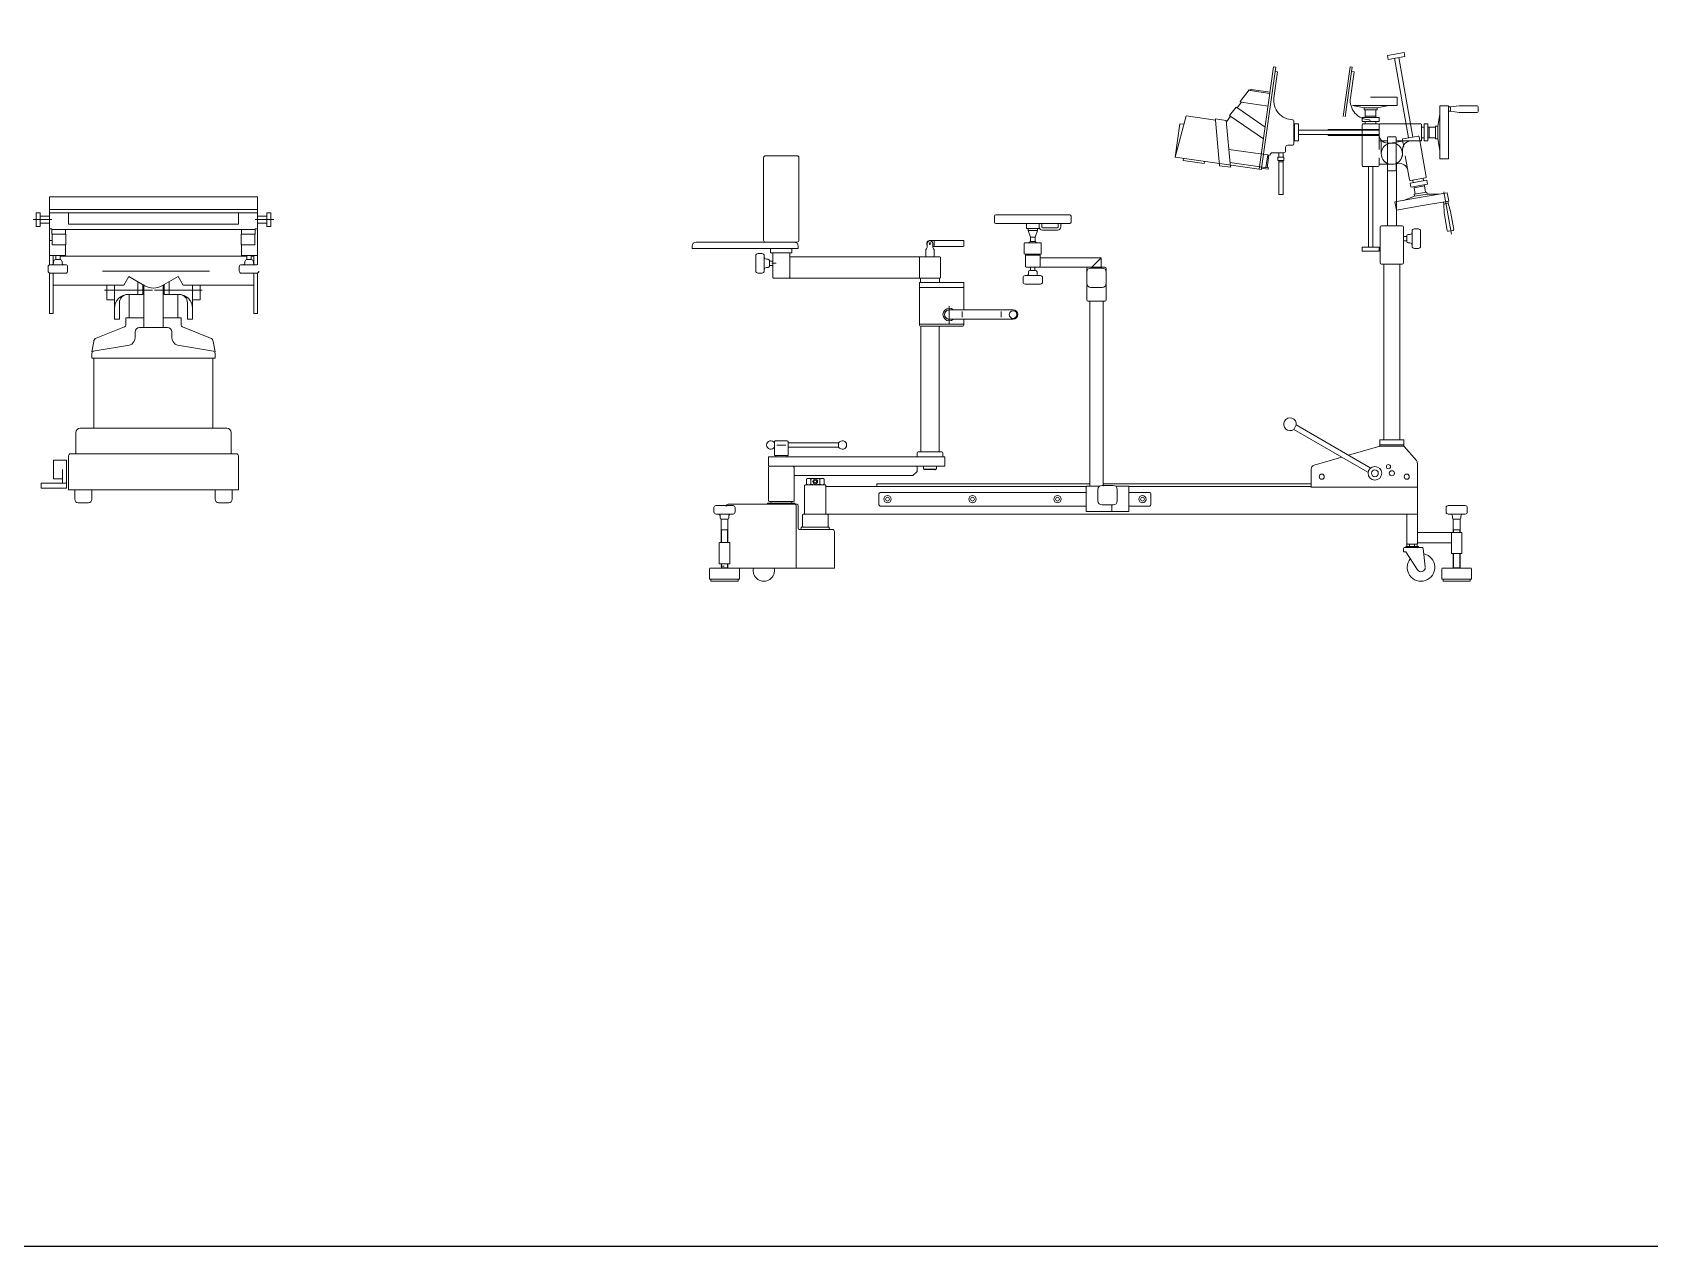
# Model space of a CAD drawing. Header units: metres. Extents: x 249 to 294.6, y -135.5 to -107.4.
# Drawn here: x 279.019 to 282.825, y -135.504 to -132.647 of the extents above; entities that cross this region are included whole.
import ezdxf

# ---------------------------------------------------------------- set-up
doc = ezdxf.new("R2010")
doc.units = ezdxf.units.M
doc.header["$MEASUREMENT"] = 0
doc.layers.add('A. muebles', color=152, linetype='Continuous', lineweight=15)

msp = doc.modelspace()

# ---------------------------------------------------------------- linework, layer by layer
msp.add_lwpolyline([(248.9585, -107.3704), (294.5729, -107.3704), (294.5729, -135.5039), (248.9585, -135.5039)], close=True)
at = {"layer": 'A. muebles'}
for p, q in [((282.248, -132.6945), (282.2086, -132.7015)), ((282.2086, -132.7015), (282.2102, -132.7104)), ((282.2102, -132.7104), (282.2496, -132.7034)), ((282.2249, -132.7078), (282.2579, -132.8949)), ((282.2678, -132.8931), (282.2348, -132.706)), ((282.2496, -132.7034), (282.248, -132.6945)), ((281.9404, -132.728), (281.9066, -132.9687)), ((281.912, -132.9664), (281.944, -132.7386)), ((281.9454, -132.7287), (281.9404, -132.728)), ((281.9413, -132.801), (281.9499, -132.7395)), ((281.944, -132.7386), (281.9454, -132.7287)), ((281.944, -132.7386), (281.9499, -132.7395)), ((282.1204, -132.728), (282.104, -132.8451)), ((282.1089, -132.8458), (282.124, -132.7386)), ((282.1254, -132.7287), (282.1204, -132.728)), ((282.1213, -132.801), (282.1299, -132.7395)), ((282.124, -132.7386), (282.1254, -132.7287)), ((282.124, -132.7386), (282.1299, -132.7395)), ((281.883, -132.7821), (281.8621, -132.8095)), ((281.8854, -132.7839), (281.883, -132.7821)), ((281.8854, -132.7839), (281.8875, -132.7812)), ((281.9317, -132.7904), (281.8854, -132.7839)), ((281.8875, -132.7812), (281.9321, -132.7875)), ((281.8521, -132.8225), (281.8369, -132.8424)), ((281.8546, -132.8242), (281.8521, -132.8225)), ((281.8536, -132.8235), (281.8561, -132.8252)), ((281.8546, -132.8242), (281.8643, -132.8115)), ((281.9205, -132.8696), (281.8561, -132.8252)), ((281.8621, -132.8095), (281.8645, -132.8113)), ((281.864, -132.8112), (281.9275, -132.8201)), ((282.1263, -132.8192), (282.1538, -132.8242)), ((282.1263, -132.8192), (282.1688, -132.8192)), ((282.1538, -132.8242), (282.1688, -132.8242)), ((282.1538, -132.8242), (282.1538, -132.8292)), ((282.1538, -132.8292), (282.1688, -132.8292)), ((282.1563, -132.8292), (282.1563, -132.8442)), ((282.1688, -132.7992), (282.2313, -132.7992)), ((282.2313, -132.8192), (282.1688, -132.8192)), ((282.1838, -132.8242), (282.1688, -132.8242)), ((282.1838, -132.8292), (282.1688, -132.8292)), ((282.1813, -132.8292), (282.1813, -132.8442)), ((282.2113, -132.8192), (282.1838, -132.8242)), ((282.1838, -132.8242), (282.1838, -132.8292)), ((282.2313, -132.7992), (282.2313, -132.8192)), ((282.3518, -132.8197), (282.3318, -132.8197)), ((282.3318, -132.8197), (282.3318, -132.8822)), ((282.3518, -132.8822), (282.3518, -132.8197)), ((282.3518, -132.8222), (282.3568, -132.8222)), ((282.3568, -132.8322), (282.3518, -132.8322)), ((282.3568, -132.8222), (282.3768, -132.8197)), ((282.3568, -132.8222), (282.3568, -132.8322)), ((282.3768, -132.8352), (282.3568, -132.8322)), ((282.4198, -132.8197), (282.3768, -132.8197)), ((282.4218, -132.8332), (282.4218, -132.8217)), ((281.7086, -132.9408), (281.7346, -132.8435)), ((281.7086, -132.9408), (281.7197, -132.8616)), ((281.7197, -132.8616), (281.7294, -132.863)), ((281.7346, -132.8435), (281.8039, -132.8532)), ((281.8036, -132.8502), (281.8039, -132.8532)), ((281.829, -132.8538), (281.8036, -132.8502)), ((281.8039, -132.8532), (281.8132, -132.9606)), ((281.8387, -132.9642), (281.829, -132.8538)), ((281.8293, -132.8568), (281.8296, -132.8569)), ((281.8296, -132.8569), (281.8393, -132.8442)), ((281.8369, -132.8424), (281.8375, -132.8428)), ((281.9166, -132.8973), (281.8375, -132.8428)), ((281.9878, -132.8552), (281.9878, -132.9092)), ((281.9898, -132.8622), (281.9898, -132.9022)), ((281.9988, -132.8622), (281.9898, -132.8622)), ((281.9988, -132.9022), (281.9988, -132.8622)), ((282.1888, -132.8472), (282.1488, -132.8472)), ((282.1488, -132.8472), (282.1488, -132.8562)), ((282.1488, -132.8562), (282.1888, -132.8562)), ((282.1488, -132.9602), (282.1488, -132.8642)), ((282.1868, -132.8622), (282.1508, -132.8622)), ((282.1563, -132.8442), (282.1688, -132.8442)), ((282.1563, -132.8442), (282.1563, -132.8472)), ((282.1563, -132.8562), (282.1563, -132.8622)), ((282.1813, -132.8442), (282.1688, -132.8442)), ((282.1813, -132.8442), (282.1813, -132.8472)), ((282.1813, -132.8562), (282.1813, -132.8622)), ((282.1888, -132.8562), (282.1888, -132.8472)), ((282.1888, -132.8642), (282.1888, -132.9002)), ((282.1888, -132.8642), (282.1888, -132.9222)), ((282.1908, -132.8622), (282.2868, -132.8622)), ((282.2888, -132.9002), (282.2888, -132.8642)), ((282.2948, -132.8697), (282.2888, -132.8697)), ((282.2948, -132.8622), (282.2948, -132.9022)), ((282.3038, -132.8622), (282.2948, -132.8622)), ((282.3038, -132.9022), (282.3038, -132.8622)), ((282.3068, -132.8697), (282.3038, -132.8697)), ((282.3218, -132.8697), (282.3068, -132.8697)), ((282.3068, -132.8697), (282.3068, -132.8822)), ((282.3268, -132.8672), (282.3218, -132.8672)), ((282.3218, -132.8672), (282.3218, -132.8822)), ((282.3318, -132.8397), (282.3268, -132.8672)), ((282.3268, -132.8672), (282.3268, -132.8822)), ((282.4198, -132.8352), (282.3768, -132.8352)), ((281.9898, -132.9022), (281.9988, -132.9022)), ((282.1888, -132.8772), (281.9988, -132.8772)), ((281.9988, -132.8872), (282.1888, -132.8872)), ((282.1888, -132.8752), (282.0688, -132.8752)), ((282.0688, -132.8752), (282.0688, -132.8772)), ((282.0688, -132.8872), (282.0688, -132.8892)), ((282.0688, -132.8892), (282.1888, -132.8892)), ((282.1908, -132.9022), (282.2088, -132.9022)), ((282.1938, -132.9022), (282.1938, -132.9322)), ((282.2088, -132.9702), (282.2088, -132.8942)), ((282.2088, -132.9072), (282.2188, -132.9072)), ((282.2108, -132.8922), (282.2268, -132.8922)), ((282.244, -132.9024), (282.2145, -132.9076)), ((282.2288, -132.9702), (282.2288, -132.8942)), ((282.2868, -132.9022), (282.2288, -132.9022)), ((282.2435, -132.8994), (282.2466, -132.9172)), ((282.2806, -132.8909), (282.2451, -132.8971)), ((282.2829, -132.8925), (282.2996, -132.987)), ((282.2948, -132.8947), (282.2888, -132.8947)), ((282.2948, -132.9022), (282.3038, -132.9022)), ((282.3068, -132.8947), (282.3038, -132.8947)), ((282.3068, -132.8947), (282.3068, -132.8822)), ((282.3218, -132.8947), (282.3068, -132.8947)), ((282.3218, -132.8972), (282.3218, -132.8822)), ((282.3268, -132.8972), (282.3218, -132.8972)), ((282.3268, -132.8972), (282.3268, -132.8822)), ((282.3318, -132.9247), (282.3268, -132.8972)), ((282.3318, -132.9447), (282.3318, -132.8822)), ((282.3518, -132.8822), (282.3518, -132.9447)), ((280.7403, -133.1357), (280.7403, -132.9417)), ((280.7448, -132.9372), (280.8188, -132.9372)), ((280.8233, -132.9417), (280.8233, -133.1357)), ((281.9066, -132.9687), (281.7086, -132.9408)), ((281.7277, -132.9486), (281.7284, -132.9436)), ((281.835, -132.9223), (281.9265, -132.9351)), ((281.9223, -132.9648), (281.9265, -132.9351)), ((281.9295, -132.9355), (281.9253, -132.9652)), ((281.9265, -132.9351), (281.9324, -132.9359)), ((281.9326, -132.9345), (281.9324, -132.9359)), ((281.9638, -132.9302), (281.9376, -132.9302)), ((281.9648, -132.9402), (281.9508, -132.9402)), ((281.9508, -132.9472), (281.9508, -132.9402)), ((281.9518, -132.9482), (281.9638, -132.9482)), ((281.9528, -132.9402), (281.9528, -132.9302)), ((281.9528, -133.0272), (281.9528, -132.9482)), ((281.9628, -132.9302), (281.9628, -132.9402)), ((281.9628, -133.0272), (281.9628, -132.9482)), ((281.9648, -132.9472), (281.9648, -132.9402)), ((281.9688, -132.9172), (281.9688, -132.9252)), ((281.9848, -132.9122), (281.9738, -132.9122)), ((282.1888, -132.9602), (282.1888, -132.9422)), ((282.2438, -132.9222), (282.2438, -132.9322)), ((282.2602, -132.994), (282.2501, -132.9369)), ((282.3518, -132.9447), (282.3318, -132.9447)), ((281.7772, -132.9555), (281.7277, -132.9486)), ((281.7779, -132.9506), (281.7772, -132.9555)), ((281.8132, -132.9606), (281.8387, -132.9642)), ((281.9253, -132.9652), (281.8377, -132.9529)), ((281.9066, -132.9687), (281.9116, -132.9694)), ((281.9116, -132.9694), (281.912, -132.9664)), ((281.912, -132.9664), (281.9278, -132.9686)), ((281.9282, -132.9657), (281.9223, -132.9648)), ((281.9278, -132.9686), (281.9282, -132.9657)), ((281.9628, -132.9512), (281.9528, -132.9512)), ((282.1508, -132.9622), (282.1868, -132.9622)), ((282.1638, -132.9622), (282.1638, -133.1522)), ((282.1738, -133.1522), (282.1738, -132.9622)), ((282.1888, -132.9572), (282.2188, -132.9572)), ((282.2083, -132.9549), (282.2083, -133.1022)), ((282.2268, -132.9722), (282.2108, -132.9722)), ((282.233, -132.9551), (282.2232, -132.9568)), ((282.2293, -133.1022), (282.2293, -132.9549)), ((282.301, -132.9949), (282.2616, -133.0019)), ((282.2616, -133.0019), (282.2631, -133.0107)), ((282.2625, -132.9956), (282.2979, -132.9894)), ((282.2631, -133.0107), (282.3025, -133.0038)), ((282.2689, -133.0006), (282.2679, -132.9946)), ((282.271, -133.0124), (282.2705, -133.0094)), ((282.271, -133.0124), (282.2833, -133.0102)), ((282.2736, -133.0271), (282.271, -133.0124)), ((282.2956, -133.008), (282.2833, -133.0102)), ((282.3007, -133.0224), (282.2859, -133.025)), ((282.3492, -133.024), (282.2877, -133.0348)), ((282.2936, -132.9962), (282.2925, -132.9903)), ((282.2956, -133.008), (282.2951, -133.0051)), ((282.2983, -133.0228), (282.2956, -133.008)), ((282.3016, -133.0273), (282.3007, -133.0224)), ((282.3025, -133.0038), (282.301, -132.9949)), ((282.3588, -133.1214), (282.3413, -133.0223)), ((282.3527, -133.0437), (282.3492, -133.024)), ((279.0594, -133.1094), (279.0594, -133.0334)), ((279.0594, -133.0334), (279.5494, -133.0334)), ((279.5494, -133.0334), (279.5494, -133.1094)), ((281.9618, -133.0282), (281.9538, -133.0282)), ((282.2261, -133.0457), (282.2877, -133.0348)), ((282.2296, -133.0654), (282.2261, -133.0457)), ((282.2912, -133.0545), (282.2296, -133.0654)), ((282.2458, -133.0422), (282.272, -133.0325)), ((282.2712, -133.0276), (282.2859, -133.025)), ((282.272, -133.0325), (282.2712, -133.0276)), ((282.272, -133.0325), (282.2868, -133.0299)), ((282.3016, -133.0273), (282.2868, -133.0299)), ((282.2912, -133.0545), (282.3527, -133.0437)), ((282.3295, -133.0274), (282.3016, -133.0273)), ((282.3413, -133.0508), (282.3404, -133.0458)), ((282.3511, -133.049), (282.3413, -133.0508)), ((282.3418, -133.071), (282.3413, -133.0508)), ((282.3502, -133.0441), (282.3511, -133.049)), ((282.3511, -133.049), (282.357, -133.0683)), ((279.021, -133.0874), (279.065, -133.0874)), ((279.0284, -133.0714), (279.0284, -133.1034)), ((279.0374, -133.0714), (279.0284, -133.0714)), ((279.0374, -133.1034), (279.0374, -133.0714)), ((279.0374, -133.0794), (279.0594, -133.0794)), ((279.0374, -133.0954), (279.0594, -133.0954)), ((279.5494, -133.0634), (279.0594, -133.0634)), ((279.0594, -133.0653), (279.0594, -133.1938)), ((279.0594, -133.0714), (279.5494, -133.0714)), ((279.1044, -133.0984), (279.1044, -133.0714)), ((279.1044, -133.0984), (279.3044, -133.0984)), ((279.5044, -133.0984), (279.3044, -133.0984)), ((279.5044, -133.0984), (279.5044, -133.0714)), ((279.5877, -133.0874), (279.5437, -133.0874)), ((279.5494, -133.0653), (279.5494, -133.188)), ((279.5714, -133.0794), (279.5494, -133.0794)), ((279.5714, -133.0954), (279.5494, -133.0954)), ((279.5714, -133.1034), (279.5714, -133.0714)), ((279.5714, -133.0714), (279.5804, -133.0714)), ((279.5804, -133.0714), (279.5804, -133.1034)), ((281.2837, -133.0933), (281.2837, -133.0793)), ((281.2867, -133.0763), (281.4607, -133.0763)), ((281.4417, -133.0963), (281.2867, -133.0963)), ((281.3587, -133.1083), (281.3587, -133.0963)), ((281.3887, -133.0963), (281.3887, -133.1083)), ((281.3947, -133.0983), (281.3947, -133.1043)), ((281.4337, -133.1043), (281.4337, -133.0983)), ((281.4397, -133.0983), (281.4397, -133.1043)), ((281.4607, -133.0963), (281.4417, -133.0963)), ((281.4637, -133.0793), (281.4637, -133.0933)), ((282.3492, -133.1133), (282.3418, -133.071)), ((282.3645, -133.1106), (282.357, -133.0683)), ((279.0284, -133.1034), (279.0374, -133.1034)), ((279.0654, -133.1094), (279.0594, -133.1094)), ((279.0594, -133.1364), (279.0659, -133.1364)), ((279.0654, -133.1104), (279.0654, -133.1094)), ((279.0654, -133.1104), (279.3044, -133.1104)), ((279.0654, -133.1214), (279.0654, -133.1104)), ((279.0974, -133.1214), (279.0654, -133.1214)), ((279.0659, -133.1464), (279.0659, -133.1214)), ((279.0974, -133.1104), (279.0974, -133.1214)), ((279.0974, -133.1214), (279.0979, -133.1214)), ((279.0979, -133.1214), (279.0979, -133.1464)), ((279.5434, -133.1104), (279.3044, -133.1104)), ((279.5114, -133.1214), (279.5109, -133.1214)), ((279.5109, -133.1214), (279.5109, -133.1464)), ((279.5114, -133.1104), (279.5114, -133.1214)), ((279.5114, -133.1214), (279.5434, -133.1214)), ((279.5429, -133.1464), (279.5429, -133.1214)), ((279.5434, -133.1104), (279.5434, -133.1094)), ((279.5494, -133.1094), (279.5434, -133.1094)), ((279.5434, -133.1214), (279.5434, -133.1104)), ((279.5804, -133.1034), (279.5714, -133.1034)), ((281.2098, -133.1362), (281.1318, -133.1362)), ((281.1418, -133.1362), (281.1418, -133.1507)), ((281.2118, -133.1487), (281.2118, -133.1382)), ((281.3887, -133.1083), (281.3587, -133.1083)), ((281.3627, -133.1088), (281.3627, -133.1133)), ((281.3627, -133.1133), (281.3682, -133.1283)), ((281.3847, -133.1133), (281.3627, -133.1133)), ((281.3682, -133.1283), (281.3792, -133.1283)), ((281.3682, -133.1283), (281.3682, -133.1388)), ((281.3792, -133.1283), (281.3847, -133.1133)), ((281.3792, -133.1388), (281.3792, -133.1283)), ((281.3847, -133.1133), (281.3847, -133.1088)), ((281.3967, -133.1063), (281.4317, -133.1063)), ((281.4317, -133.1123), (281.3967, -133.1123)), ((282.1913, -133.1892), (282.1913, -133.1052)), ((282.1943, -133.1022), (282.2433, -133.1022)), ((282.2463, -133.1052), (282.2463, -133.1892)), ((282.2473, -133.1272), (282.2543, -133.1272)), ((282.2543, -133.1372), (282.2473, -133.1372)), ((282.2543, -133.1392), (282.2543, -133.1252)), ((282.2543, -133.1253), (282.2543, -133.1392)), ((282.2573, -133.1222), (282.2613, -133.1222)), ((282.2663, -133.1502), (282.2663, -133.1142)), ((282.2713, -133.1092), (282.2813, -133.1092)), ((282.2863, -133.1142), (282.2863, -133.1502)), ((282.3516, -133.1149), (282.3629, -133.113)), ((279.0594, -133.1714), (279.0974, -133.1714)), ((279.0979, -133.1464), (279.0659, -133.1464)), ((279.0684, -133.1926), (279.0684, -133.1714)), ((279.0744, -133.1764), (279.0744, -133.1714)), ((279.0744, -133.1814), (279.0744, -133.1764)), ((279.0844, -133.1714), (279.0844, -133.1764)), ((279.5244, -133.1734), (279.0844, -133.1734)), ((279.0844, -133.1814), (279.0844, -133.1764)), ((279.0974, -133.1714), (279.0974, -133.1464)), ((279.5109, -133.1464), (279.5429, -133.1464)), ((279.5114, -133.1464), (279.5114, -133.1714)), ((279.5114, -133.1714), (279.5494, -133.1714)), ((279.5244, -133.1764), (279.5244, -133.1714)), ((279.5244, -133.1814), (279.5244, -133.1764)), ((279.5344, -133.1714), (279.5344, -133.1764)), ((279.5404, -133.1734), (279.5344, -133.1734)), ((279.5344, -133.1814), (279.5344, -133.1764)), ((279.5404, -133.1714), (279.5404, -133.1926)), ((280.5718, -133.1552), (280.5718, -133.1502)), ((280.8218, -133.1552), (280.5718, -133.1552)), ((280.5818, -133.1402), (280.8118, -133.1402)), ((280.7218, -133.2082), (280.7218, -133.1722)), ((280.7268, -133.1672), (280.7368, -133.1672)), ((280.7418, -133.1722), (280.7418, -133.2082)), ((280.8188, -133.1402), (280.7448, -133.1402)), ((280.8068, -133.1552), (280.7568, -133.1552)), ((280.7568, -133.1552), (280.7568, -133.1652)), ((280.7568, -133.1652), (280.7678, -133.1652)), ((280.7618, -133.2232), (280.7618, -133.1672)), ((280.7638, -133.1652), (280.7998, -133.1652)), ((280.7958, -133.1652), (280.8068, -133.1652)), ((280.8018, -133.1672), (280.8018, -133.2232)), ((280.9088, -133.1752), (280.8018, -133.1752)), ((280.8068, -133.1652), (280.8068, -133.1552)), ((280.8218, -133.1502), (280.8218, -133.1552)), ((281.1088, -133.1752), (280.9088, -133.1752)), ((281.1088, -133.1752), (281.1548, -133.1752)), ((281.1218, -133.1573), (281.1218, -133.1752)), ((281.1253, -133.1437), (281.1253, -133.1507)), ((281.1383, -133.1507), (281.1383, -133.1437)), ((281.2098, -133.1507), (281.1383, -133.1507)), ((281.1418, -133.1752), (281.1418, -133.1573)), ((281.3537, -133.1676), (281.3537, -133.1436)), ((281.3537, -133.1676), (281.3547, -133.1686)), ((281.3737, -133.1686), (281.3547, -133.1686)), ((281.3557, -133.1416), (281.3737, -133.1416)), ((281.3562, -133.1712), (281.3562, -133.1972)), ((281.3867, -133.1712), (281.3562, -133.1712)), ((281.3607, -133.1682), (281.3607, -133.1712)), ((281.3682, -133.1388), (281.3792, -133.1388)), ((281.3917, -133.1416), (281.3737, -133.1416)), ((281.3737, -133.1686), (281.3927, -133.1686)), ((281.3867, -133.1712), (281.3867, -133.1682)), ((281.3912, -133.1712), (281.3867, -133.1712)), ((281.3912, -133.1972), (281.3912, -133.1712)), ((281.3937, -133.1676), (281.3927, -133.1686)), ((281.3937, -133.1676), (281.3937, -133.1436)), ((282.1888, -133.1522), (282.1488, -133.1522)), ((282.1488, -133.1522), (282.1488, -133.1612)), ((282.1488, -133.1612), (282.1888, -133.1612)), ((282.1888, -133.1612), (282.1888, -133.1522)), ((282.2613, -133.1422), (282.2573, -133.1422)), ((282.2813, -133.1552), (282.2713, -133.1552)), ((279.0564, -133.1984), (279.0564, -133.2084)), ((279.0594, -133.1884), (279.0594, -133.1938)), ((279.0594, -133.213), (279.0594, -133.3084)), ((279.0974, -133.1934), (279.0614, -133.1934)), ((279.0614, -133.2134), (279.0974, -133.2134)), ((279.0684, -133.3084), (279.0684, -133.2134)), ((279.0694, -133.1904), (279.0694, -133.1864)), ((279.0744, -133.1814), (279.0844, -133.1814)), ((279.0894, -133.1864), (279.0894, -133.1904)), ((279.1024, -133.2084), (279.1024, -133.1984)), ((279.1843, -133.2084), (279.4359, -133.2084)), ((279.5064, -133.1984), (279.5064, -133.2084)), ((279.5474, -133.1934), (279.5114, -133.1934)), ((279.5114, -133.2134), (279.5474, -133.2134)), ((279.5194, -133.1904), (279.5194, -133.1864)), ((279.5244, -133.1814), (279.5344, -133.1814)), ((279.5394, -133.1864), (279.5394, -133.1904)), ((279.5404, -133.3084), (279.5404, -133.2134)), ((279.5494, -133.188), (279.5494, -133.1938)), ((279.5494, -133.213), (279.5494, -133.3084)), ((280.7368, -133.2132), (280.7268, -133.2132)), ((280.7468, -133.1802), (280.7508, -133.1802)), ((280.7508, -133.2002), (280.7468, -133.2002)), ((280.7538, -133.1832), (280.7538, -133.1972)), ((280.7538, -133.1972), (280.7538, -133.1833)), ((280.7538, -133.1852), (280.7609, -133.1852)), ((280.7609, -133.1952), (280.7538, -133.1952)), ((280.7596, -133.1902), (280.7697, -133.1902)), ((281.1068, -133.2232), (281.1068, -133.1772)), ((281.1568, -133.1772), (281.1568, -133.2232)), ((281.3892, -133.1992), (281.3582, -133.1992)), ((281.3637, -133.2142), (281.3637, -133.2102)), ((281.3806, -133.2072), (281.3667, -133.2072)), ((281.3667, -133.2072), (281.3807, -133.2072)), ((281.3687, -133.2072), (281.3687, -133.2002)), ((281.3787, -133.2002), (281.3787, -133.2072)), ((281.3837, -133.2102), (281.3837, -133.2142)), ((281.5128, -133.1992), (281.3892, -133.1992)), ((281.3912, -133.1775), (281.5345, -133.1775)), ((281.5007, -133.2372), (281.5007, -133.2112)), ((281.5012, -133.2112), (281.5012, -133.2022)), ((281.5042, -133.1992), (281.5432, -133.1992)), ((281.5107, -133.2012), (281.5367, -133.2012)), ((281.5345, -133.1775), (281.5128, -133.1992)), ((281.5345, -133.1775), (281.5345, -133.1992)), ((281.5462, -133.2022), (281.5462, -133.2081)), ((281.5467, -133.2112), (281.5467, -133.2372)), ((282.2433, -133.1922), (282.1943, -133.1922)), ((282.1998, -133.1922), (282.1998, -133.5022)), ((282.2379, -133.1922), (282.2379, -133.5022)), ((279.0684, -133.2414), (279.2344, -133.2414)), ((279.1944, -133.2414), (279.1944, -133.2759)), ((279.2124, -133.3214), (279.2124, -133.2414)), ((279.2344, -133.2414), (279.2461, -133.221)), ((279.2461, -133.221), (279.2844, -133.243)), ((279.2674, -133.2634), (279.2674, -133.2332)), ((279.2794, -133.2401), (279.2794, -133.2634)), ((279.2819, -133.3184), (279.2819, -133.2416)), ((279.3244, -133.243), (279.3626, -133.221)), ((279.3269, -133.3184), (279.3269, -133.2416)), ((279.3294, -133.2401), (279.3294, -133.2634)), ((279.3414, -133.2634), (279.3414, -133.2332)), ((279.3626, -133.221), (279.3744, -133.2414)), ((279.5404, -133.2414), (279.3744, -133.2414)), ((279.3964, -133.3214), (279.3964, -133.2414)), ((279.4144, -133.2414), (279.4144, -133.2759)), ((280.7998, -133.2252), (280.7638, -133.2252)), ((280.9088, -133.2252), (280.7998, -133.2252)), ((281.1088, -133.2252), (280.9088, -133.2252)), ((281.1073, -133.2472), (281.1073, -133.2352)), ((281.1073, -133.2352), (281.2113, -133.2352)), ((281.1073, -133.2472), (281.2113, -133.2472)), ((281.1073, -133.3357), (281.1073, -133.2472)), ((281.1548, -133.2252), (281.1088, -133.2252)), ((281.1093, -133.2252), (281.1543, -133.2252)), ((281.1093, -133.2352), (281.1093, -133.2252)), ((281.1543, -133.2352), (281.1093, -133.2352)), ((281.1543, -133.2252), (281.1543, -133.2352)), ((281.2113, -133.2352), (281.2113, -133.2472)), ((281.2113, -133.2472), (281.2113, -133.2997)), ((281.3507, -133.2342), (281.3507, -133.2242)), ((281.3557, -133.2192), (281.3917, -133.2192)), ((281.3917, -133.2392), (281.3557, -133.2392)), ((281.3967, -133.2242), (281.3967, -133.2342)), ((281.5012, -133.2762), (281.5012, -133.2403)), ((281.5367, -133.2472), (281.5107, -133.2472)), ((281.5462, -133.2403), (281.5462, -133.2762)), ((279.1895, -133.2534), (279.3023, -133.2534)), ((279.1944, -133.2759), (279.2124, -133.2759)), ((279.2244, -133.2834), (279.2244, -133.3214)), ((279.2674, -133.2634), (279.2444, -133.2634)), ((279.2474, -133.3184), (279.2474, -133.2634)), ((279.2794, -133.2634), (279.2674, -133.2634)), ((279.4192, -133.2534), (279.3064, -133.2534)), ((279.3294, -133.2634), (279.3414, -133.2634)), ((279.3414, -133.2634), (279.3644, -133.2634)), ((279.3614, -133.3184), (279.3614, -133.2634)), ((279.3844, -133.2834), (279.3844, -133.3214)), ((279.4144, -133.2759), (279.3964, -133.2759)), ((281.1773, -133.2908), (281.1773, -133.3321)), ((281.5432, -133.2792), (281.5042, -133.2792)), ((281.5077, -133.2792), (281.5077, -133.3512)), ((281.5397, -133.3512), (281.5397, -133.2792)), ((279.0594, -133.3084), (279.0684, -133.3084)), ((279.2244, -133.3214), (279.2124, -133.3214)), ((279.2394, -133.3184), (279.2394, -133.335)), ((279.2819, -133.3184), (279.2394, -133.3184)), ((279.2819, -133.3184), (279.2819, -133.3414)), ((279.3269, -133.3184), (279.3269, -133.3414)), ((279.3269, -133.3184), (279.3694, -133.3184)), ((279.3694, -133.3184), (279.3694, -133.335)), ((279.3844, -133.3214), (279.3964, -133.3214)), ((279.5494, -133.3084), (279.5404, -133.3084)), ((281.1773, -133.2997), (281.3273, -133.2997)), ((281.3273, -133.3217), (281.1773, -133.3217)), ((281.2073, -133.3038), (281.2073, -133.3165)), ((281.2113, -133.3217), (281.2113, -133.3357)), ((281.2993, -133.3169), (281.2993, -133.3034)), ((279.2362, -133.3396), (279.1699, -133.3662)), ((279.2614, -133.3514), (279.2614, -133.3641)), ((279.3044, -133.3414), (279.2714, -133.3414)), ((279.3044, -133.3414), (279.3374, -133.3414)), ((279.3474, -133.3514), (279.3474, -133.3641)), ((279.3725, -133.3396), (279.4388, -133.3662)), ((281.2113, -133.3332), (281.1073, -133.3332)), ((281.2093, -133.3377), (281.1093, -133.3377)), ((281.1105, -133.3377), (281.1105, -133.3877)), ((281.1532, -133.3877), (281.1532, -133.3377)), ((281.5077, -133.7142), (281.5077, -133.3512)), ((281.5397, -133.3512), (281.5397, -133.7142)), ((279.1637, -133.3743), (279.1594, -133.3984)), ((279.1594, -133.402), (279.1594, -133.4134)), ((279.2478, -133.383), (279.1627, -133.3972)), ((279.3609, -133.383), (279.446, -133.3972)), ((279.445, -133.3743), (279.4494, -133.3984)), ((279.4494, -133.402), (279.4494, -133.4134)), ((281.1105, -133.3877), (281.1105, -133.6337)), ((281.1532, -133.6337), (281.1532, -133.3877)), ((279.1594, -133.4134), (279.1644, -133.4134)), ((279.1644, -133.4134), (279.3044, -133.4134)), ((279.1644, -133.5784), (279.1644, -133.4134)), ((279.4444, -133.4134), (279.3044, -133.4134)), ((279.4444, -133.5784), (279.4444, -133.4134)), ((279.4494, -133.4134), (279.4444, -133.4134)), ((282.1998, -133.6052), (282.1998, -133.5022)), ((282.2379, -133.6052), (282.2379, -133.5022)), ((279.1219, -133.6384), (279.1219, -133.5884)), ((279.1319, -133.5784), (279.1644, -133.5784)), ((279.1644, -133.5784), (279.4444, -133.5784)), ((279.4769, -133.5784), (279.4444, -133.5784)), ((279.4869, -133.6384), (279.4869, -133.5884)), ((281.9939, -133.5705), (281.9879, -133.5809)), ((281.9879, -133.5809), (282.162, -133.6814)), ((282.168, -133.671), (281.9939, -133.5705)), ((280.7658, -133.6097), (280.7658, -133.6417)), ((280.7658, -133.6127), (280.7658, -133.6227)), ((280.7958, -133.6077), (280.7678, -133.6077)), ((280.7928, -133.6177), (280.7711, -133.6177)), ((280.7978, -133.6417), (280.7978, -133.6097)), ((280.8048, -133.6127), (280.7978, -133.6127)), ((280.7978, -133.6227), (280.8048, -133.6227)), ((280.8048, -133.6127), (280.9168, -133.6127)), ((280.9168, -133.6227), (280.8048, -133.6227)), ((280.9168, -133.6127), (280.9168, -133.6227)), ((282.1904, -133.6203), (282.117, -133.6416)), ((282.1998, -133.6052), (282.1908, -133.6052)), ((282.1908, -133.618), (282.1908, -133.6052)), ((282.2468, -133.6172), (282.1908, -133.6172)), ((282.2468, -133.6172), (282.1908, -133.6172)), ((282.2454, -133.6202), (282.1912, -133.6202)), ((282.1998, -133.6052), (282.2468, -133.6052)), ((282.2468, -133.6191), (282.2468, -133.6052)), ((282.2764, -133.6544), (282.2475, -133.6211)), ((279.0994, -133.6534), (279.0694, -133.6534)), ((279.0694, -133.6534), (279.0694, -133.6974)), ((279.0994, -133.6534), (279.0994, -133.7194)), ((279.1044, -133.7234), (279.1044, -133.6434)), ((279.1094, -133.6384), (279.3044, -133.6384)), ((279.4994, -133.6384), (279.3044, -133.6384)), ((279.5044, -133.7234), (279.5044, -133.6434)), ((280.7518, -133.6467), (280.7518, -133.6667)), ((280.7518, -133.6707), (280.7518, -133.7487)), ((280.7688, -133.6457), (280.7528, -133.6457)), ((280.7528, -133.6677), (280.7628, -133.6677)), ((280.8088, -133.6677), (280.7628, -133.6677)), ((280.7668, -133.6427), (280.7738, -133.6427)), ((280.7688, -133.6437), (280.7698, -133.6427)), ((280.7688, -133.6457), (280.7688, -133.6437)), ((280.7688, -133.6457), (281.1658, -133.6457)), ((280.7698, -133.6427), (280.7818, -133.6427)), ((280.7938, -133.6427), (280.7818, -133.6427)), ((280.7898, -133.6427), (280.7968, -133.6427)), ((280.7948, -133.6437), (280.7938, -133.6427)), ((280.7948, -133.6457), (280.7948, -133.6437)), ((281.1658, -133.6677), (280.8088, -133.6677)), ((280.8118, -133.7487), (280.8118, -133.6707)), ((281.1018, -133.6357), (281.1018, -133.6457)), ((281.1018, -133.6457), (281.1618, -133.6457)), ((281.1018, -133.6797), (281.1018, -133.6677)), ((281.1105, -133.6337), (281.1038, -133.6337)), ((281.1105, -133.6337), (281.1118, -133.6337)), ((281.1105, -133.6337), (281.1532, -133.6337)), ((281.1168, -133.6742), (281.1168, -133.6677)), ((281.1468, -133.6677), (281.1468, -133.6742)), ((281.1598, -133.6337), (281.1532, -133.6337)), ((281.1618, -133.6457), (281.1618, -133.6357)), ((281.1668, -133.6467), (281.1668, -133.6667)), ((282.1011, -133.6463), (282.036, -133.6651)), ((282.2788, -133.7172), (282.2788, -133.6609)), ((279.0404, -133.7194), (279.0404, -133.7074)), ((279.0404, -133.7074), (279.0904, -133.7074)), ((279.0694, -133.6974), (279.0904, -133.6974)), ((279.0904, -133.7074), (279.0904, -133.6754)), ((279.0904, -133.7074), (279.0994, -133.7074)), ((281.0918, -133.6897), (280.8118, -133.6897)), ((280.841, -133.7096), (280.841, -133.6978)), ((280.846, -133.6962), (280.8771, -133.6962)), ((280.8514, -133.6978), (280.8514, -133.7096)), ((280.8722, -133.7096), (280.8722, -133.6978)), ((280.8826, -133.6978), (280.8826, -133.7096)), ((281.0788, -133.7092), (281.0068, -133.7092)), ((281.0068, -133.7092), (281.0068, -133.7152)), ((281.5077, -133.7092), (281.0788, -133.7092)), ((281.0918, -133.6897), (281.1018, -133.6797)), ((281.1178, -133.6752), (281.1168, -133.6742)), ((281.1468, -133.6742), (281.1168, -133.6742)), ((281.1458, -133.6752), (281.1178, -133.6752)), ((281.1438, -133.6765), (281.1438, -133.6752)), ((281.1468, -133.6742), (281.1458, -133.6752)), ((282.0288, -133.7092), (281.5397, -133.7092)), ((282.0288, -133.6747), (282.0288, -133.7172)), ((282.2788, -133.7152), (282.2788, -133.7092)), ((279.0994, -133.7194), (279.0404, -133.7194)), ((279.3044, -133.7234), (279.1044, -133.7234)), ((279.1194, -133.7234), (279.1194, -133.7454)), ((279.1594, -133.7454), (279.1594, -133.7234)), ((279.3044, -133.7234), (279.5044, -133.7234)), ((279.4494, -133.7234), (279.4494, -133.7454)), ((279.4894, -133.7454), (279.4894, -133.7234)), ((280.8368, -133.7132), (280.8368, -133.7802)), ((280.8848, -133.7112), (280.8388, -133.7112)), ((280.8777, -133.7112), (280.8465, -133.7112)), ((280.8868, -133.7802), (280.8868, -133.7132)), ((281.0788, -133.7152), (280.8868, -133.7152)), ((281.0118, -133.7322), (281.0118, -133.7582)), ((281.4997, -133.7292), (281.0148, -133.7292)), ((281.4997, -133.7152), (281.0788, -133.7152)), ((281.4997, -133.7742), (281.4997, -133.7142)), ((281.4997, -133.7142), (281.5314, -133.7142)), ((281.5267, -133.7487), (281.5267, -133.7227)), ((281.5367, -133.7127), (281.5627, -133.7127)), ((281.568, -133.7142), (281.5997, -133.7142)), ((281.5727, -133.7227), (281.5727, -133.7487)), ((281.5997, -133.7142), (281.5997, -133.7742)), ((282.0288, -133.7152), (281.5997, -133.7152)), ((281.5998, -133.7292), (281.5997, -133.7292)), ((281.6488, -133.7292), (281.5998, -133.7292)), ((281.6518, -133.7582), (281.6518, -133.7322)), ((282.0288, -133.7172), (282.2788, -133.7172)), ((282.2788, -133.7152), (282.2788, -133.7802)), ((279.1274, -133.7534), (279.1514, -133.7534)), ((279.4574, -133.7534), (279.4814, -133.7534)), ((280.6233, -133.7751), (280.6233, -133.7651)), ((280.6283, -133.7601), (280.6683, -133.7601)), ((280.6683, -133.7801), (280.6283, -133.7801)), ((280.6383, -133.7891), (280.6383, -133.7851)), ((280.6568, -133.7572), (280.7468, -133.7572)), ((280.6583, -133.7851), (280.6583, -133.7891)), ((280.6733, -133.7651), (280.6733, -133.7751)), ((280.7468, -133.7572), (280.8138, -133.7572)), ((280.7498, -133.7542), (280.8138, -133.7542)), ((280.7538, -133.7507), (280.8098, -133.7507)), ((280.8043, -133.7542), (280.7593, -133.7542)), ((280.8168, -133.7572), (280.8188, -133.7572)), ((280.8168, -133.7602), (280.8168, -133.9072)), ((280.8218, -133.7602), (280.8218, -133.8137)), ((280.8338, -133.7802), (280.8318, -133.7822)), ((280.8318, -133.7822), (280.8318, -133.8092)), ((280.8418, -133.7802), (280.8338, -133.7802)), ((280.8898, -133.7802), (280.8368, -133.7802)), ((280.8918, -133.7822), (280.8898, -133.7802)), ((281.0788, -133.7802), (280.8898, -133.7802)), ((280.8918, -133.8092), (280.8918, -133.7822)), ((281.0148, -133.7612), (281.4997, -133.7612)), ((282.2788, -133.7802), (281.0788, -133.7802)), ((281.5997, -133.7742), (281.4997, -133.7742)), ((281.5627, -133.7587), (281.5367, -133.7587)), ((281.5597, -133.7587), (281.5597, -133.7742)), ((281.5997, -133.7612), (281.5998, -133.7612)), ((281.5998, -133.7612), (281.6488, -133.7612)), ((282.2538, -133.8492), (282.2538, -133.7802)), ((282.2788, -133.7802), (282.2788, -133.8492)), ((282.3463, -133.7751), (282.3463, -133.7651)), ((282.3513, -133.7601), (282.3913, -133.7601)), ((282.3913, -133.7801), (282.3513, -133.7801)), ((282.3613, -133.7891), (282.3613, -133.7851)), ((282.3813, -133.7851), (282.3813, -133.7891)), ((282.3963, -133.7651), (282.3963, -133.7751)), ((280.6403, -133.7921), (280.6563, -133.7921)), ((280.6403, -133.8472), (280.6403, -133.7921)), ((280.6411, -133.8171), (280.6403, -133.8157)), ((280.6403, -133.8171), (280.6563, -133.8171)), ((280.6411, -133.8472), (280.6411, -133.8171)), ((280.6553, -133.7921), (280.6413, -133.7921)), ((280.6414, -133.7921), (280.6553, -133.7921)), ((280.6563, -133.8157), (280.6555, -133.8171)), ((280.6555, -133.8171), (280.6555, -133.8472)), ((280.6563, -133.7921), (280.6563, -133.8472)), ((280.8243, -133.8162), (280.9018, -133.8162)), ((280.8288, -133.8112), (280.8948, -133.8112)), ((280.8288, -133.8137), (280.8288, -133.8112)), ((280.8318, -133.8092), (280.8338, -133.8112)), ((280.8338, -133.8112), (280.8898, -133.8112)), ((280.8898, -133.8112), (280.8918, -133.8092)), ((280.8948, -133.8112), (280.8948, -133.8132)), ((280.9068, -133.8262), (280.9068, -133.8212)), ((282.3818, -133.8232), (282.2788, -133.8232)), ((282.3633, -133.7921), (282.3793, -133.7921)), ((282.3633, -133.8232), (282.3633, -133.7921)), ((282.3641, -133.8171), (282.3633, -133.8157)), ((282.3633, -133.8171), (282.3793, -133.8171)), ((282.3641, -133.8232), (282.3641, -133.8171)), ((282.3783, -133.7921), (282.3643, -133.7921)), ((282.3644, -133.7921), (282.3783, -133.7921)), ((282.3793, -133.8157), (282.3785, -133.8171)), ((282.3785, -133.8171), (282.3785, -133.8232)), ((282.3793, -133.7921), (282.3793, -133.8232)), ((280.6358, -133.8482), (280.6358, -133.8962)), ((280.6598, -133.8472), (280.6368, -133.8472)), ((280.6608, -133.8962), (280.6608, -133.8482)), ((280.9068, -133.8262), (280.9068, -133.9072)), ((282.2463, -133.8612), (282.2463, -133.8692)), ((282.2905, -133.8592), (282.2483, -133.8592)), ((282.2513, -133.8562), (282.2513, -133.8592)), ((282.2513, -133.8562), (282.2543, -133.8562)), ((282.2538, -133.8492), (282.2558, -133.8512)), ((282.2783, -133.8512), (282.2543, -133.8512)), ((282.2543, -133.8512), (282.2543, -133.8562)), ((282.2543, -133.8562), (282.2783, -133.8562)), ((282.2603, -133.8562), (282.2603, -133.8512)), ((282.2723, -133.8512), (282.2723, -133.8562)), ((282.2768, -133.8512), (282.2788, -133.8492)), ((282.2783, -133.8562), (282.2783, -133.8512)), ((282.2783, -133.8562), (282.2813, -133.8562)), ((282.3588, -133.8482), (282.2788, -133.8482)), ((282.2813, -133.8562), (282.2813, -133.8592)), ((282.2925, -133.861), (282.2973, -133.9046)), ((282.3588, -133.8252), (282.3588, -133.8712)), ((282.3838, -133.8712), (282.3838, -133.8252)), ((280.6368, -133.8972), (280.6598, -133.8972)), ((280.6403, -133.8991), (280.6403, -133.8972)), ((280.6411, -133.8991), (280.6403, -133.8991)), ((280.6411, -133.8991), (280.6411, -133.8972)), ((280.6411, -133.9071), (280.6411, -133.8991)), ((280.6555, -133.8972), (280.6555, -133.9071)), ((280.6563, -133.8972), (280.6563, -133.9066)), ((282.2463, -133.8692), (282.2513, -133.8692)), ((282.2513, -133.8692), (282.279, -133.9112)), ((282.3608, -133.8732), (282.3818, -133.8732)), ((282.3633, -133.9071), (282.3633, -133.8732)), ((282.3641, -133.9071), (282.3641, -133.8732)), ((282.3785, -133.8732), (282.3785, -133.9071)), ((282.3793, -133.8732), (282.3793, -133.9066)), ((280.6133, -133.9332), (280.6133, -133.9092)), ((280.6833, -133.9332), (280.6133, -133.9332)), ((280.6153, -133.9072), (280.6813, -133.9072)), ((280.6163, -133.9382), (280.6163, -133.9332)), ((280.6394, -133.9031), (280.6473, -133.9031)), ((280.6411, -133.9066), (280.6563, -133.9066)), ((280.6411, -133.9071), (280.6483, -133.9071)), ((280.6483, -133.9071), (280.6555, -133.9071)), ((280.9068, -133.9072), (280.6528, -133.9072)), ((280.6563, -133.9066), (280.6555, -133.9071)), ((280.6803, -133.9332), (280.6803, -133.9382)), ((280.6833, -133.9092), (280.6833, -133.9332)), ((282.3363, -133.9332), (282.3363, -133.9092)), ((282.4063, -133.9332), (282.3363, -133.9332)), ((282.3383, -133.9072), (282.4043, -133.9072)), ((282.3393, -133.9382), (282.3393, -133.9332)), ((282.3641, -133.9066), (282.3793, -133.9066)), ((282.3641, -133.9071), (282.3713, -133.9071)), ((282.3713, -133.9071), (282.3785, -133.9071)), ((282.3793, -133.9066), (282.3785, -133.9071)), ((282.4033, -133.9332), (282.4033, -133.9382)), ((282.4063, -133.9092), (282.4063, -133.9332)), ((280.6803, -133.9382), (280.6163, -133.9382)), ((282.4033, -133.9382), (282.3393, -133.9382))]:
    msp.add_line(p, q, dxfattribs=at)
for centre, radius in [((281.1318, -133.1437), 0.002), ((281.3273, -133.3107), 0.009), ((282.1788, -133.6842), 0.016), ((282.2108, -133.6687), 0.005), ((280.8618, -133.7037), 0.0055), ((280.8618, -133.7037), 0.00325), ((282.0538, -133.6922), 0.006), ((282.1788, -133.6842), 0.008), ((282.1788, -133.6842), 0.008), ((282.2188, -133.6842), 0.006), ((282.2538, -133.6922), 0.006), ((281.0318, -133.7452), 0.0085), ((281.0318, -133.7452), 0.0045), ((281.2318, -133.7452), 0.0085), ((281.2318, -133.7452), 0.0045), ((281.4318, -133.7452), 0.0085), ((281.4318, -133.7452), 0.0045), ((281.6318, -133.7452), 0.0085), ((281.6318, -133.7452), 0.0045)]:
    msp.add_circle(centre, radius, dxfattribs=at)
for centre, radius, start, end in [((281.9859, -132.8072), 0.045, 172, 270), ((282.1659, -132.8072), 0.045, 172, 270), ((282.4198, -132.8217), 0.002, 0, 90), ((282.4198, -132.8332), 0.002, 270, 0), ((281.9848, -132.8552), 0.003, 0, 88.7564), ((282.1508, -132.8642), 0.002, 90, 180), ((282.1648, -132.8552), 0.003, 0, 88.7564), ((282.1868, -132.8642), 0.002, 0, 90), ((282.1908, -132.8642), 0.002, 90, 180), ((282.2868, -132.8642), 0.002, 0, 90), ((281.9848, -132.9092), 0.003, 270, 0), ((282.2088, -132.8872), 0.02, 180, 270), ((282.1908, -132.9002), 0.002, 180, 270), ((282.2188, -132.9322), 0.025, 100, 190), ((282.2108, -132.8942), 0.002, 90, 180), ((282.2188, -132.9322), 0.025, 0, 90), ((282.2268, -132.8942), 0.002, 0, 90), ((282.2455, -132.8991), 0.002, 100, 190), ((282.2638, -132.9222), 0.02, 90, 180), ((282.2809, -132.8928), 0.002, 10, 100), ((282.2868, -132.9002), 0.002, 270, 0), ((280.7448, -132.9417), 0.0045, 90, 180), ((280.8188, -132.9417), 0.0045, 0, 90), ((281.9376, -132.9352), 0.005, 90, 172), ((281.9518, -132.9472), 0.001, 180, 270), ((281.9638, -132.9252), 0.005, 270, 0), ((281.9638, -132.9472), 0.001, 270, 0), ((281.9738, -132.9172), 0.005, 90, 180), ((282.2188, -132.9322), 0.025, 180, 246.4218), ((282.2188, -132.9322), 0.025, 190, 280), ((282.2188, -132.9322), 0.025, 270, 0), ((282.2188, -132.9322), 0.025, 293.5782, 0), ((282.1508, -132.9602), 0.002, 180, 270), ((282.1868, -132.9602), 0.002, 270, 0), ((282.2108, -132.9702), 0.002, 180, 270), ((282.2268, -132.9702), 0.002, 270, 0), ((282.2365, -132.9748), 0.02, 10, 100), ((282.2621, -132.9936), 0.002, 190, 280), ((282.2976, -132.9874), 0.002, 280, 10), ((281.9538, -133.0272), 0.001, 180, 270), ((281.9618, -133.0272), 0.001, 270, 0), ((281.2867, -133.0793), 0.003, 90, 180), ((281.2867, -133.0933), 0.003, 180, 270), ((281.3967, -133.0983), 0.002, 90, 180), ((281.4317, -133.0983), 0.002, 0, 90), ((281.4417, -133.0983), 0.002, 90, 180), ((281.4607, -133.0793), 0.003, 0, 90), ((281.4607, -133.0933), 0.003, 270, 0), ((280.7448, -133.1357), 0.0045, 180, 270), ((280.8188, -133.1357), 0.0045, 270, 0), ((281.1318, -133.1437), 0.0075, 90, 209.9264), ((281.1318, -133.1437), 0.0065, 0, 180), ((281.2098, -133.1382), 0.002, 0, 90), ((281.3967, -133.1043), 0.008, 180, 270), ((281.3967, -133.1043), 0.002, 180, 270), ((281.4317, -133.1043), 0.008, 270, 0), ((281.4317, -133.1043), 0.002, 270, 0), ((282.1943, -133.1052), 0.003, 90, 180), ((282.2433, -133.1052), 0.003, 0, 90), ((282.2573, -133.1252), 0.003, 90, 180), ((282.2613, -133.1172), 0.005, 270, 0), ((282.2713, -133.1142), 0.005, 90, 180), ((282.2813, -133.1142), 0.005, 0, 90), ((282.3512, -133.113), 0.002, 190, 280), ((282.3625, -133.111), 0.002, 280, 10), ((280.5818, -133.1502), 0.01, 90, 180), ((280.7268, -133.1722), 0.005, 90, 180), ((280.7368, -133.1722), 0.005, 0, 90), ((280.7468, -133.1752), 0.005, 180, 270), ((280.7638, -133.1672), 0.002, 90, 180), ((280.7998, -133.1672), 0.002, 0, 90), ((280.8118, -133.1502), 0.01, 0, 90), ((281.1088, -133.1772), 0.002, 90, 180), ((281.1173, -133.1507), 0.008, 304.2289, 0), ((281.1463, -133.1507), 0.008, 180, 235.7711), ((281.1548, -133.1772), 0.002, 0, 90), ((281.2098, -133.1487), 0.002, 270, 0), ((281.3557, -133.1436), 0.002, 90, 180), ((281.3737, -133.1503), 0.0127, 115.6626, 136.9412), ((281.3737, -133.1503), 0.0127, 43.0588, 64.3374), ((281.3917, -133.1436), 0.002, 0, 90), ((282.2573, -133.1392), 0.003, 180, 270), ((282.2613, -133.1472), 0.005, 0, 90), ((282.2713, -133.1502), 0.005, 180, 270), ((282.2813, -133.1502), 0.005, 270, 0), ((279.0614, -133.1984), 0.005, 90, 180), ((279.0614, -133.2084), 0.005, 180, 270), ((279.0664, -133.1904), 0.003, 270, 0), ((279.0744, -133.1864), 0.005, 90, 180), ((279.0844, -133.1864), 0.005, 0, 90), ((279.0924, -133.1904), 0.003, 180, 270), ((279.0974, -133.1984), 0.005, 0, 90), ((279.0974, -133.2084), 0.005, 270, 0), ((279.5114, -133.1984), 0.005, 90, 180), ((279.5114, -133.2084), 0.005, 180, 270), ((279.5164, -133.1904), 0.003, 270, 0), ((279.5244, -133.1864), 0.005, 90, 180), ((279.5344, -133.1864), 0.005, 0, 90), ((279.5424, -133.1904), 0.003, 180, 270), ((279.5474, -133.2084), 0.005, 270, 0), ((280.7268, -133.2082), 0.005, 180, 270), ((280.7368, -133.2082), 0.005, 270, 0), ((280.7468, -133.2052), 0.005, 90, 180), ((280.7508, -133.1832), 0.003, 0, 90), ((280.7508, -133.1972), 0.003, 270, 0), ((281.3582, -133.1972), 0.002, 180, 270), ((281.3587, -133.2142), 0.005, 270, 0), ((281.3667, -133.2102), 0.003, 90, 180), ((281.3807, -133.2102), 0.003, 0, 90), ((281.3887, -133.2142), 0.005, 180, 270), ((281.3892, -133.1972), 0.002, 270, 0), ((281.5107, -133.2112), 0.01, 90, 180), ((281.5042, -133.2022), 0.003, 90, 180), ((281.5367, -133.2112), 0.01, 0, 90), ((281.5432, -133.2022), 0.003, 0, 90), ((282.1943, -133.1892), 0.003, 180, 270), ((282.2433, -133.1892), 0.003, 270, 0), ((279.3044, -133.2084), 0.04, 240, 300), ((280.7638, -133.2232), 0.002, 180, 270), ((280.7998, -133.2232), 0.002, 270, 0), ((281.1088, -133.2232), 0.002, 180, 270), ((281.1548, -133.2232), 0.002, 270, 0), ((281.3557, -133.2242), 0.005, 90, 180), ((281.3557, -133.2342), 0.005, 180, 270), ((281.3917, -133.2242), 0.005, 0, 90), ((281.3917, -133.2342), 0.005, 270, 0), ((281.5107, -133.2372), 0.01, 180, 270), ((281.5367, -133.2372), 0.01, 270, 0), ((279.2444, -133.2954), 0.032, 90, 180), ((279.2444, -133.2834), 0.02, 90, 180), ((279.3644, -133.2834), 0.02, 0, 90), ((279.3644, -133.2954), 0.032, 0, 90), ((281.5042, -133.2762), 0.003, 180, 270), ((281.5432, -133.2762), 0.003, 270, 0), ((281.1773, -133.3107), 0.015, 47.1666, 312.8334), ((281.1773, -133.3107), 0.0112, 90, 270), ((281.1773, -133.3107), 0.011, 90, 270.0957), ((281.3273, -133.3107), 0.011, 270, 90), ((279.1736, -133.3754), 0.01, 111.8014, 173.6598), ((279.2344, -133.335), 0.005, 291.8014, 0), ((279.2414, -133.3641), 0.02, 288.939, 0), ((279.2714, -133.3514), 0.01, 90, 180), ((279.3374, -133.3514), 0.01, 0, 90), ((279.3674, -133.3641), 0.02, 180, 251.061), ((279.3744, -133.335), 0.005, 180, 248.1986), ((279.4351, -133.3754), 0.01, 6.3402, 68.1986), ((281.1093, -133.3357), 0.002, 180, 270), ((281.2093, -133.3357), 0.002, 270, 0), ((279.1644, -133.402), 0.005, 108.939, 180), ((279.4444, -133.402), 0.005, 0, 71.061), ((281.979, -133.5689), 0.015, 353.5782, 306.4218), ((279.1319, -133.5884), 0.01, 90, 180), ((279.4769, -133.5884), 0.01, 0, 90), ((280.7572, -133.6177), 0.01, 30, 330), ((280.7678, -133.6097), 0.002, 90, 180), ((280.7958, -133.6097), 0.002, 0, 90), ((280.9255, -133.6177), 0.01, 210, 150), ((282.1878, -133.618), 0.003, 286.1787, 0), ((282.1912, -133.6232), 0.003, 90, 106.1787), ((282.2454, -133.6232), 0.003, 40.8554, 90), ((282.2498, -133.6191), 0.003, 180, 220.8554), ((279.1094, -133.6434), 0.005, 90, 180), ((279.4994, -133.6434), 0.005, 0, 90), ((280.7528, -133.6467), 0.001, 90, 180), ((280.7528, -133.6667), 0.001, 180, 270), ((280.7548, -133.6707), 0.003, 90, 180), ((280.7668, -133.6417), 0.001, 180, 270), ((280.7968, -133.6417), 0.001, 270, 0), ((280.8088, -133.6707), 0.003, 0, 90), ((281.1038, -133.6357), 0.002, 90, 180), ((281.1598, -133.6357), 0.002, 0, 90), ((281.1658, -133.6467), 0.001, 0, 90), ((281.1658, -133.6667), 0.001, 270, 0), ((282.0388, -133.6747), 0.01, 106.1787, 180), ((282.2688, -133.6609), 0.01, 0, 40.8554), ((280.8462, -133.7054), 0.00918, 55.534, 124.466), ((280.8462, -133.702), 0.00918, 235.534, 304.466), ((280.8618, -133.7306), 0.0344, 72.412, 107.588), ((280.8618, -133.6768), 0.0344, 252.412, 287.588), ((280.8774, -133.7054), 0.00918, 55.534, 124.466), ((280.8774, -133.702), 0.00918, 235.534, 304.466), ((279.1274, -133.7454), 0.008, 180, 270), ((279.1514, -133.7454), 0.008, 270, 0), ((279.4574, -133.7454), 0.008, 180, 270), ((279.4814, -133.7454), 0.008, 270, 0), ((280.8388, -133.7132), 0.002, 90, 180), ((280.8848, -133.7132), 0.002, 0, 90), ((281.0148, -133.7322), 0.003, 90, 180), ((281.5367, -133.7227), 0.01, 90, 180), ((281.5627, -133.7227), 0.01, 0, 90), ((281.6488, -133.7322), 0.003, 0, 90), ((280.6283, -133.7651), 0.005, 90, 180), ((280.6283, -133.7751), 0.005, 180, 270), ((280.6333, -133.7851), 0.005, 0, 90), ((280.6568, -133.7622), 0.005, 90, 180), ((280.6633, -133.7851), 0.005, 90, 180), ((280.6683, -133.7651), 0.005, 0, 90), ((280.6683, -133.7751), 0.005, 270, 0), ((280.7468, -133.7542), 0.003, 270, 0), ((280.7538, -133.7487), 0.002, 180, 270), ((280.7593, -133.7522), 0.002, 180, 270), ((280.8043, -133.7522), 0.002, 270, 0), ((280.8098, -133.7487), 0.002, 270, 0), ((280.8168, -133.7542), 0.003, 180, 270), ((280.8138, -133.7602), 0.003, 0, 90), ((280.8188, -133.7602), 0.003, 0, 90), ((281.0148, -133.7582), 0.003, 180, 270), ((281.5367, -133.7487), 0.01, 180, 270), ((281.5627, -133.7487), 0.01, 270, 0), ((281.6488, -133.7582), 0.003, 270, 0), ((282.3513, -133.7651), 0.005, 90, 180), ((282.3513, -133.7751), 0.005, 180, 270), ((282.3563, -133.7851), 0.005, 0, 90), ((282.3863, -133.7851), 0.005, 90, 180), ((282.3913, -133.7651), 0.005, 0, 90), ((282.3913, -133.7751), 0.005, 270, 0), ((280.6413, -133.7891), 0.003, 180, 270), ((280.6553, -133.7891), 0.003, 270, 0), ((280.8243, -133.8137), 0.0025, 180, 270), ((280.8263, -133.8137), 0.0025, 270, 0), ((280.8978, -133.8132), 0.003, 180, 270), ((280.9018, -133.8212), 0.005, 0, 90), ((282.3608, -133.8252), 0.002, 90, 180), ((282.3643, -133.7891), 0.003, 180, 270), ((282.3783, -133.7891), 0.003, 270, 0), ((282.3818, -133.8252), 0.002, 0, 90), ((280.6368, -133.8482), 0.001, 90, 180), ((280.6598, -133.8482), 0.001, 0, 90), ((282.2483, -133.8612), 0.002, 90, 180), ((282.2905, -133.8612), 0.002, 6.2091, 90), ((280.6368, -133.8962), 0.001, 180, 270), ((280.6598, -133.8962), 0.001, 270, 0), ((282.2873, -133.9057), 0.0325, 139.7857, 78.2889), ((282.3608, -133.8712), 0.002, 180, 270), ((282.3818, -133.8712), 0.002, 270, 0), ((280.6153, -133.9092), 0.002, 90, 180), ((280.6813, -133.9092), 0.002, 0, 90), ((280.7408, -133.9132), 0.025, 166.1135, 13.8865), ((282.2873, -133.9057), 0.01, 213.3567, 0), ((282.3383, -133.9092), 0.002, 90, 180), ((282.4043, -133.9092), 0.002, 0, 90)]:
    msp.add_arc(centre, radius, start, end, dxfattribs=at)

doc.saveas('drawing.dxf')
